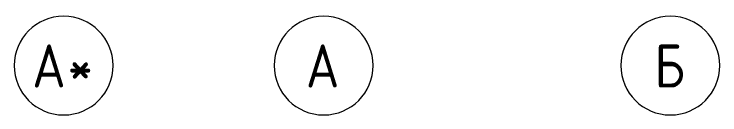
# Model space of a CAD drawing. Header units: millimetres. Extents: x -515342 to 330399, y -224905 to 507333.
# Drawn here: x 217434 to 223134, y -55029 to -54211 of the extents above; entities that cross this region are included whole.
import ezdxf

# ---------------------------------------------------------------- set-up
doc = ezdxf.new("R2010")
doc.units = ezdxf.units.MM
doc.layers.add('Оси', color=7, linetype='Continuous', lineweight=0)
doc.styles.add('GOST Common', font='', dxfattribs={"width": 0.9, "height": 350})
doc.styles.get('GOST Common').set_extended_font_data('GOST Common')

# ---------------------------------------------------------------- blocks, each defined once
blk = doc.blocks.new('Ось сетки - Круг_Ø8 мм-6577-Фасад А_-Д')
at = {"layer": 'Оси'}
for start, end in [(360, 180), (180, 360)]:
    blk.add_arc((0, -3500), 400, start, end, dxfattribs=at)

msp = doc.modelspace()

# ---------------------------------------------------------------- block references
at = {"layer": 'Оси'}
for p in [(217833.6471, -51129.182), (219933.6471, -51129.182), (222733.6471, -51129.182)]:
    msp.add_blockref('Ось сетки - Круг_Ø8 мм-6577-Фасад А_-Д', p, dxfattribs=at)

# ---------------------------------------------------------------- texts
at = {"layer": 'Оси', "char_height": 350, "attachment_point": 1, "style": 'GOST Common'}
for s, insert, width in [('\\fGOST Common|b0|i0|c204|p34|;\\W.9;А', (217579.9164, -54456.6486), 346.329), ('\\fGOST Common|b0|i0|c204|p34|;\\W.9;А', (219790.1664, -54456.6486), 346.329), ('\\fGOST Common|b0|i0|c204|p34|;\\W.9;Б', (222605.0164, -54456.6486), 310.253062), ('\\fGOST Common|b0|i0|c204|p34|;\\W.9;*', (217865.6664, -54456.6486), 266.961937)]:
    msp.add_mtext(s, dxfattribs=dict(at, insert=insert, width=width))

doc.saveas('drawing.dxf')
